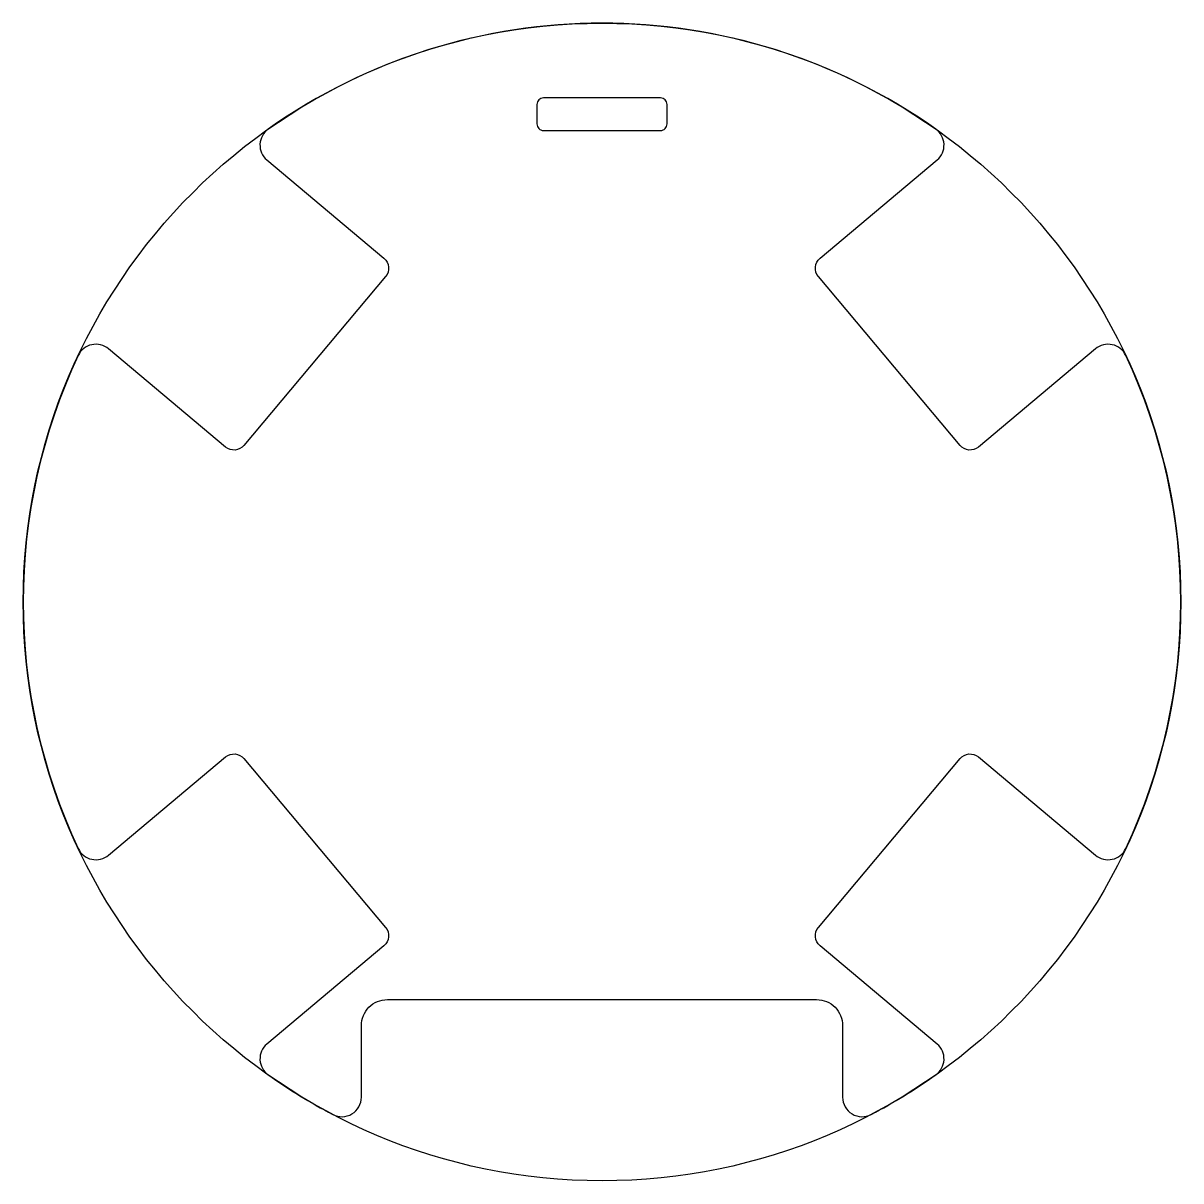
# Model space of a CAD drawing. Header units: millimetres. Extents: x -89 to 89, y -89 to 89.
import ezdxf

# ---------------------------------------------------------------- set-up
doc = ezdxf.new("R2010")
doc.units = ezdxf.units.MM
doc.layers.get('0').update_dxf_attribs({"linetype": 'CONTINUOUS'})

msp = doc.modelspace()

# ---------------------------------------------------------------- linework, layer by layer
for points in [[(-33.52, -52.86), (-51.52, -67.96, 0.491987), (-51.32, -72.71, 0.032719), (-41.4, -78.79, 0.564148), (-37, -76.13), (-37, -65.13, -0.414214), (-33, -61.13), (33, -61.13, -0.414214), (37, -65.13), (37, -76.13, 0.564148), (41.4, -78.79, 0.032719), (51.32, -72.71, 0.491987), (51.52, -67.96), (33.52, -52.86, -0.414214), (33.27, -50.04), (55.06, -24.07, -0.414214), (57.88, -23.83), (75.88, -38.93, 0.491987), (80.52, -37.91, 0.223652), (80.52, 37.91, 0.491987), (75.88, 38.93), (57.88, 23.83, -0.414214), (55.06, 24.07), (33.27, 50.04, -0.414214), (33.52, 52.86), (51.52, 67.96, 0.491987), (51.32, 72.71, 0.31735), (-51.32, 72.71, 0.491987), (-51.52, 67.96), (-33.52, 52.86, -0.414214), (-33.27, 50.04), (-55.06, 24.07, -0.414214), (-57.88, 23.83), (-75.88, 38.93, 0.491987), (-80.52, 37.91, 0.223652), (-80.52, -37.91, 0.491992), (-75.88, -38.93), (-57.88, -23.83, -0.414214), (-55.06, -24.07), (-33.27, -50.04, -0.414214)], [(10, 76.5, 0.414214), (9, 77.5), (-9, 77.5, 0.414214), (-10, 76.5), (-10, 73.5, 0.414214), (-9, 72.5), (9, 72.5, 0.414214), (10, 73.5)]]:
    msp.add_lwpolyline(points, format="xyb", close=True)
msp.add_circle((0, 0), 89)

doc.saveas('drawing.dxf')
